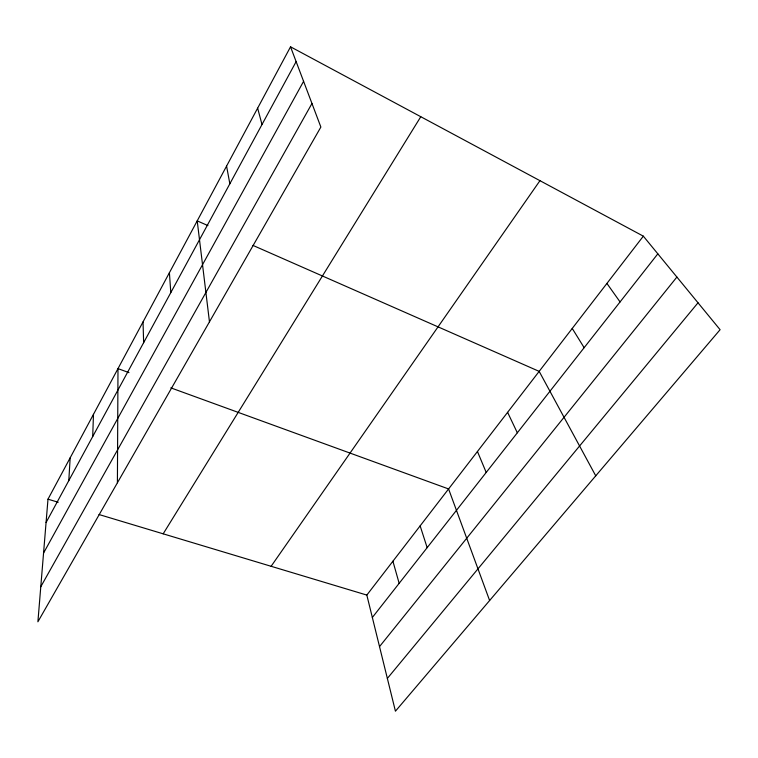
<?xml version="1.0" encoding="UTF-8"?>
<svg xmlns="http://www.w3.org/2000/svg" width="758" height="758" viewBox="0 0 758 758"><rect width="100%" height="100%" fill="white"/><g stroke="black" fill="none" stroke-linecap="round" stroke-linejoin="round"><path stroke-width="1.14" d="M117.405 482.78L117.992 368.625L129.002 372.633M92.703 436.57L93.48 414.342M68.798 480.629L70.172 457.813M47.991 499.181L37.9 621.787L320.871 127.05L290.532 46.806L47.991 499.181L58.195 502.251M46.067 522.508L296.132 61.616M43.557 553.065L303.588 81.333M40.78 586.739L311.964 103.486M163.178 533.822L420.785 116.723M271.118 566.292L539.952 180.679M643.334 236.164L720.1 329.702L395.43 711.193L366.825 595.077L643.334 236.164L290.532 46.806M372.349 617.476L657.83 253.826M379.521 646.602L676.894 277.058M387.357 678.419L698.014 302.783M99.023 514.53L366.825 595.077M170.825 387.859L448.584 488.948L489.621 600.516M207.929 225.59L197.213 220.872L209.464 321.828M252.973 245.412L539.175 371.373L595.741 475.825M606.921 283.435L620.063 301.93M572.243 328.451L584.143 347.685M507.604 412.343L517.326 432.799M477.445 451.493L486.2 472.452M420.14 525.872L427.161 547.655M392.909 561.214L399.153 583.328M257.635 108.176L262.003 124.52M226.576 166.106L229.845 183.787M169.404 272.738L170.806 292.607M143.035 321.923L143.641 342.682"/></g></svg>
